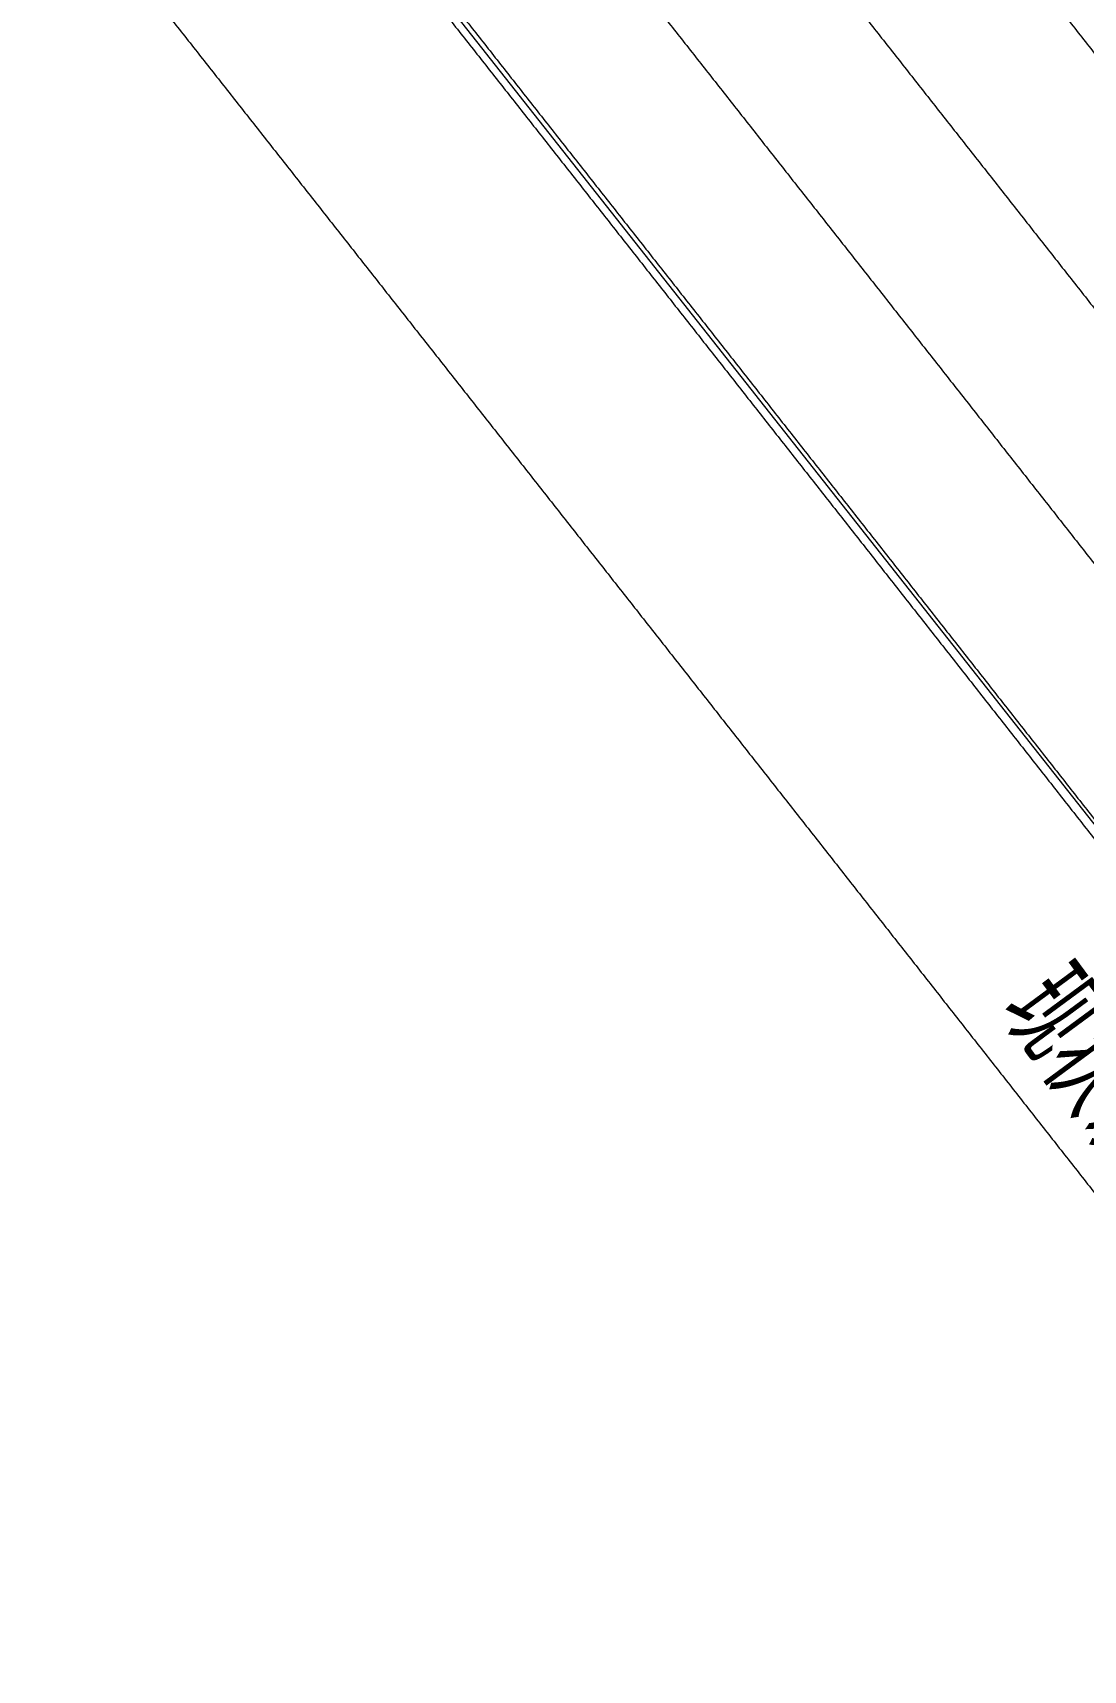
# Model space of a CAD drawing. Header units: millimetres. Extents: x 523446 to 528898, y 388189 to 392165.
# Drawn here: x 524399 to 524420.63, y 390439.02 to 390472.74 of the extents above; entities that cross this region are included whole.
import ezdxf
from ezdxf.enums import TextEntityAlignment as Align

# ---------------------------------------------------------------- set-up
doc = ezdxf.new("R2010")
doc.units = ezdxf.units.MM
for name, pattern in [('ACAD_ISO03W100', [30, 12, -18]), ('ACAD_ISO04W100', [30, 24, -3, 0, -3]), ('白色虚线3米', [6, 3, -3])]:
    doc.linetypes.add(name, pattern=pattern)
doc.layers.add('0-现状交通设施2018', color=7, linetype='Continuous', lineweight=0)
doc.layers.add('000-scy-车道标线(实)', color=7, linetype='Continuous', lineweight=40)
for name, color, linetype in [('000', 7, 'Continuous'), ('000-scy-护栏', 160, 'ACAD_ISO03W100'), ('000-scy-道路标线', 122, '白色虚线3米'), ('MEDS道路平面中线-GSS', 7, 'Continuous'), ('侧分带与渠化岛', 3, 'Continuous'), ('车行道边线', 5, 'ACAD_ISO04W100')]:
    doc.layers.add(name, color=color, linetype=linetype)
doc.styles.add('HZTXT_S', font='TXT_S.shx', dxfattribs={"width": 0.75, "bigfont": 'HZTXT.shx'})

msp = doc.modelspace()

# ---------------------------------------------------------------- hatches: boundary and pattern name
at = {"layer": '000', "linetype": 'ByBlock', "lineweight": 0}
h = msp.add_hatch(dxfattribs=at)
h.set_pattern_fill('ANSI37', color=2, scale=0.8, angle=30, style=0)
h.set_pattern_definition([(74.99999999999999, (0, 0), (-2.453451598774233, 0.6574003745604032), []), (165, (0, 0), (-0.6574003745604032, -2.453451598774233), [])])
edge = h.paths.add_edge_path()
edge.add_line((524410.16344085, 390513.1965274177), (524422.9722950036, 390522.1693150784))
edge.add_arc((524425.7360311003, 390524.6444883677), 3.710083560267057, 221.8472939745364, 337.2918521172612)
edge.add_line((524429.1585208606, 390523.2122579865), (524464.2920557925, 390478.1301153658))
edge.add_line((524464.2920557925, 390478.1301153658), (524446.9652448206, 390465.8066250968))
edge.add_line((524446.9652448206, 390465.8066250968), (524408.9315511868, 390514.7828390793))
edge.add_line((524408.9315511868, 390514.7828390793), (524410.16344085, 390513.1965274177))

# ---------------------------------------------------------------- linework, layer by layer
at = {"layer": '000-scy-护栏', "linetype": 'ByBlock', "lineweight": 0, "ltscale": 0.2}
msp.add_lwpolyline([(524376.3228445833, 390512.8858632125), (524438.1454348824, 390434.5200474435)], dxfattribs=at)
at = {"layer": '000-scy-车道标线(实)', "color": 4, "linetype": 'ByBlock', "lineweight": 0, "ltscale": 0.5}
for points in [[(524423.5195070446, 390479.450401268, 1.14778183803e-05), (524424.103472972, 390478.7083406779, 1.14046679627e-05), (524424.6874055676, 390477.966252564, 1.13318637528e-05), (524425.2713050504, 390477.2241370938, 1.12587895905e-05), (524425.8551716316, 390476.4819944428, 1.11861791698e-05), (524426.4390055297, 390475.7398247785, 1.11134163703e-05), (524427.0228069584, 390474.9976282748, 1.10404184698e-05), (524427.6065761314, 390474.255405105, 1.09675381602e-05)], [(524419.797802486, 390478.9241506321, 1.16231919216e-05), (524420.3817416661, 390478.1822650889, 1.15505051293e-05), (524420.9656476825, 390477.4403509306, 1.14778183792e-05), (524421.5495207445, 390476.6984083357, 1.14046679629e-05), (524422.1333610647, 390475.9564374788, 1.13318637526e-05), (524422.7171688646, 390475.2144385233, 1.12587895901e-05), (524423.3009443525, 390474.4724116484, 1.11861791695e-05), (524423.8846877504, 390473.7303570176, 1.11134163701e-05), (524424.4683992695, 390472.9882748071, 1.10404184697e-05), (524425.0520791224, 390472.2461651913, 1.0967538161e-05), (524425.6357275272, 390471.5040283381, 1.0894540283e-05), (524426.2193446985, 390470.7618644193, 1.08218123971e-05), (524426.8029308527, 390470.0196736045, 1.07489321489e-05), (524427.3864862027, 390469.2774560685, 1.06759343076e-05)], [(524403.1618276068, 390479.0363482895, 1.24248731609e-05), (524403.7457435647, 390478.2952992315, 1.23521860265e-05), (524404.329626376, 390477.5542167013, 1.22792289919e-05), (524404.9134762308, 390476.8131009011, 1.22065419241e-05), (524405.4972933638, 390476.0719519759, 1.2133508678e-05), (524406.0810779661, 390475.3307701262, 1.20606280032e-05), (524406.6648302764, 390474.5895554933, 1.19876710882e-05), (524407.2485504936, 390473.8483082679, 1.19148667176e-05), (524407.8322388364, 390473.107028616, 1.18419861018e-05), (524408.4158955239, 390472.3657167031, 1.1768953018e-05), (524408.9995207569, 390471.6243727172, 1.16963424093e-05), (524409.583114774, 390470.8829968001, 1.16231919217e-05), (524410.1666777572, 390470.1415891639, 1.15505051292e-05), (524410.7502099506, 390469.4001499417, 1.14778183791e-05), (524411.3337115555, 390468.6586793218, 1.14046679627e-05), (524411.9171827787, 390467.9171774862, 1.13318637536e-05), (524412.5006238496, 390467.1756445864, 1.12587895896e-05), (524413.0840349677, 390466.4340808127, 1.11861791695e-05), (524413.6674163659, 390465.6924863131, 1.11134163705e-05), (524414.2507682528, 390464.9508612673, 1.10404184687e-05), (524414.8340908276, 390464.2092058651, 1.09675381631e-05), (524415.4173843223, 390463.4675202565, 1.08945402832e-05), (524416.0006489402, 390462.7258046261, 1.08218123975e-05), (524416.58388491, 390461.9840591279, 1.07489321491e-05), (524417.1670924338, 390461.2422839488, 1.06759343079e-05), (524417.7502717271, 390460.5004792585, 1.06031717406e-05), (524418.3334230136, 390459.7586452175, 1.05305200992e-05), (524418.9165465065, 390459.0167819984, 1.04574461255e-05), (524419.4996424096, 390458.2748897867, 1.03845660068e-05), (524420.0827109423, 390457.5329687466, 1.03118382354e-05), (524420.6657523324, 390456.7910190337, 1.02385704752e-05), (524421.2487667678, 390456.0490408528, 1.01658427306e-05), (524421.8317544974, 390455.3070343315, 1.00930388499e-05), (524422.4147157089, 390454.5649996747, 1.0020234991e-05), (524422.9976506352, 390453.8229370322, 9.9472372882e-06), (524423.5805594778, 390453.0808465909, 9.8744334736e-06), (524424.1634424592, 390452.3387285119, 9.801435800000001e-06), (524424.7462997887, 390451.5965829739, 9.7285142673e-06), (524425.3291316882, 390450.8544101386, 9.6559805256e-06), (524425.9119383785, 390450.1122101694, 9.5828651186e-06), (524426.4947200506, 390449.3699832676, 9.5100613946e-06), (524427.0774769476, 390448.6277295693, 9.4370637846e-06), (524427.6602092615, 390447.8854492733, 9.3641423021e-06), (524428.2429172252, 390447.1431425291, 8.541055843658738e-06), (524428.7785546404, 390446.4607440305, 8.541055843658738e-06)]]:
    msp.add_lwpolyline(points, format="xyb", dxfattribs=at)
at = {"layer": '000-scy-道路标线', "linetype": 'ByBlock', "lineweight": 0, "flags": 128}
for points in [[(524304.0173553954, 390618.4911587592, -0.000334410527527805), (524399.52457058, 390498.9870932248, -0.0242280433965046)], [(524415.492397567, 390479.1389825465, 1.18419861022e-05), (524416.076341721, 390478.3973055533, 1.17689530181e-05), (524416.6602526507, 390477.6555986995, 1.16963424089e-05), (524417.2441305808, 390476.913862145, 1.16231919212e-05), (524417.8279757114, 390476.1720960792, 1.15505051293e-05), (524418.4117882721, 390475.4303006548, 1.1477818379e-05), (524418.9955684694, 390474.688476054, 1.14046679629e-05), (524419.579316515, 390473.946622453, 1.13318637532e-05), (524420.1630326323, 390473.2047400118, 1.12587895902e-05), (524420.7467170279, 390472.4628289122, 1.11861791691e-05), (524421.3303699251, 390471.7208893148, 1.11134163705e-05), (524421.9139915359, 390470.978921396, 1.10404184695e-05), (524422.4975820692, 390470.2369253337, 1.09675381615e-05), (524423.0811417461, 390469.4949012922, 1.0894540283e-05), (524423.6646707788, 390468.7528494456, 1.08218123981e-05), (524424.2481693865, 390468.0107699604, 1.07489321491e-05), (524424.8316377797, 390467.268663014, 1.06759343074e-05), (524425.4150761733, 390466.5265287773, 1.06031717418e-05), (524425.9984847864, 390465.7843674167, 1.05305200986e-05), (524426.5818638339, 390465.0421791028, 1.04574461263e-05), (524427.1652135246, 390464.2999640169, 1.0384566007e-05), (524427.7485340774, 390463.5577223235, 1.03118382352e-05)], [(524407.4663744952, 390478.824371756, 1.22065419235e-05), (524408.0502904105, 390478.0830974404, 1.2133508678e-05), (524408.6341732054, 390477.3417909364, 1.20606280028e-05), (524409.2180231138, 390476.6004523914, 1.19876710877e-05), (524409.8018403378, 390475.8590819926, 1.19148667174e-05), (524410.3856250957, 390475.117679906, 1.18419861015e-05), (524410.9693776051, 390474.3762463001, 1.17689530181e-05), (524411.5530980707, 390473.6347813579, 1.16963424086e-05), (524412.1367867249, 390472.893285229, 1.16231919212e-05), (524412.7204437569, 390472.1517581165, 1.15505051293e-05), (524413.3040694059, 390471.4102001605, 1.14778183793e-05), (524413.887663875, 390470.668611547, 1.14046679628e-05), (524414.4712273718, 390469.9269924567, 1.13318637544e-05), (524415.0547601249, 390469.1853430433, 1.12587895895e-05), (524415.6382623353, 390468.4436634945, 1.11861791684e-05), (524416.2217342329, 390467.7019539627, 1.11134163702e-05), (524416.8051760277, 390466.960214626, 1.1040418468e-05), (524417.3885879217, 390466.2184456704, 1.09675381625e-05), (524417.9719701437, 390465.4766472514, 1.08945402831e-05), (524418.5553228996, 390464.7348195492, 1.08218123978e-05), (524419.1386464153, 390463.9929627221, 1.07489321492e-05), (524419.7219408954, 390463.2510769539, 1.06759343081e-05), (524420.3052065553, 390462.5091624152, 1.06031717407e-05), (524420.888443617, 390461.7672192678, 1.05305200994e-05), (524421.4716522945, 390461.0252476844, 1.04574461257e-05), (524422.0548327935, 390460.2832478479, 1.03845660072e-05), (524422.6379853329, 390459.5412199233, 1.03118382355e-05), (524423.2211101373, 390458.7991640706, 1.02385704754e-05), (524423.804207401, 390458.0570804861, 1.01658427304e-05), (524424.3872773657, 390457.3149693082, 1.00930388504e-05), (524424.9703202251, 390456.5728307329, 1.00202349906e-05), (524425.553336208, 390455.8306649153, 9.9472372891e-06), (524426.1363255185, 390455.0884720404, 9.8744334738e-06), (524426.719288379, 390454.3462522689, 9.8014357995e-06), (524427.3022249985, 390453.60400578, 9.7285142669e-06), (524427.8851355985, 390452.861732736, 9.6559805256e-06), (524428.4680203989, 390452.1194333023, 9.5828651186e-06)], [(524411.7712159351, 390478.6113493101, 1.19876710879e-05), (524412.355130166, 390477.8698557375, 1.19148667172e-05), (524412.9390113393, 390477.1283312162, 1.18419861019e-05), (524413.5228596708, 390476.3867759168, 1.17689530181e-05), (524414.1066753685, 390475.6451900187, 1.16963424087e-05), (524414.6904586605, 390474.9035736773, 1.16231919217e-05), (524415.2742097416, 390474.1619270885, 1.15505051293e-05), (524415.8579288464, 390473.4202503982, 1.14778183791e-05), (524416.4416161797, 390472.678543791, 1.14046679628e-05), (524417.0252719508, 390471.9368074455, 1.13318637538e-05), (524417.6088963856, 390471.1950415186, 1.12587895903e-05), (524418.1924896889, 390470.4532461943, 1.11861791688e-05), (524418.7760520859, 390469.7114216299, 1.11134163703e-05), (524419.3595837887, 390468.9695680023, 1.10404184688e-05), (524419.9430850025, 390468.2276854933, 1.0967538162e-05), (524420.5265559516, 390467.4857742632, 1.08945402831e-05), (524421.1099968457, 390466.7438344891, 1.08218123978e-05), (524421.6934079076, 390466.0018663329, 1.07489321498e-05), (524422.276789344, 390465.2598699757, 1.06759343078e-05), (524422.8601413707, 390464.5178455881, 1.06031717413e-05), (524423.4434642079, 390463.7757933342, 1.05305200987e-05), (524424.0267580703, 390463.0337133859, 1.0457446126e-05), (524424.6100231652, 390462.2916059246, 1.03845660071e-05), (524425.1932597111, 390461.5494711156, 1.03118382355e-05), (524425.7764679305, 390460.8073091221, 1.02385704752e-05), (524426.3596480225, 390460.0651201348, 1.01658427302e-05), (524426.9428002224, 390459.3229042993, 1.00930388509e-05), (524427.5259247298, 390458.5806618054, 1.00202349905e-05), (524428.1090217697, 390457.8383928128, 9.9472372888e-06)]]:
    msp.add_lwpolyline(points, format="xyb", dxfattribs=at)
at = {"layer": 'MEDS道路平面中线-GSS', "color": 6, "linetype": 'ByBlock', "lineweight": 0}
msp.add_lwpolyline([(524512.562043583, 390371.435705266, 1.171e-06), (524511.610676506, 390372.653625804, 1.366e-06), (524510.659302774, 390373.871541144, 1.561e-06), (524509.707921437, 390375.089450542, 1.756e-06), (524508.756531545, 390376.307353258, 1.951e-06)], format="xyb", dxfattribs=at)
at = {"layer": '侧分带与渠化岛', "color": 3, "linetype": 'Continuous', "lineweight": 0, "flags": 128}
msp.add_lwpolyline([(524440.2744599213, 390470.2760313394, -1.01180200843017e-06), (524440.5067917416, 390469.9803256334, -2.523327213313173e-06), (524441.0903491597, 390469.2375321393, -2.505058748421891e-06), (524441.6738759747, 390468.4947160913, -2.486809321915299e-06), (524442.2573724044, 390467.7518776579, -2.468559899165764e-06), (524442.8408386651, 390467.0090170102, -2.450377982869978e-06), (524443.4242749724, 390466.2661343195, -2.43208009507514e-06), (524444.0076815415, 390465.523229757, -2.41394665805354e-06), (524444.591058589, 390464.7803034939, -2.395745723873859e-06), (524445.17440633, 390464.0373557014, -2.377515348057262e-06), (524445.7577249795, 390463.294386552, -2.359236498423757e-06), (524446.3410147555, 390462.5513962147, -2.341103082258308e-06), (524446.924275872, 390461.8083848617, -2.322872714104898e-06), (524447.507508545, 390461.0653526647, -2.304604294363407e-06), (524448.0907129908, 390460.3222997938, -2.28644143992486e-06), (524448.6738894255, 390459.5792264204, -2.268211079467508e-06), (524449.2570380649, 390458.8361327155, -2.24998072129275e-06), (524449.8401591239, 390458.093018851, -2.231779829741337e-06), (524450.4232528202, 390457.3498849957, -2.213568499068795e-06), (524451.0063193673, 390456.6067313236, -2.195270637965121e-06), (524451.5893589836, 390455.8635580032, -2.177107800469945e-06), (524452.1723718843, 390455.1203652058, -2.158858435875736e-06), (524452.7553582846, 390454.3771531032, -2.140628093168174e-06), (524453.3383184012, 390453.6339218659, -2.122416771095489e-06), (524453.9212524501, 390452.8906716645, -2.104186433362138e-06), (524454.5041606473, 390452.1474026698, -2.085975113862071e-06), (524455.087043209, 390451.4041150525, -2.067812294449645e-06)], format="xyb", dxfattribs=at)
at = {"layer": '车行道边线', "color": 5, "linetype": 'Continuous', "lineweight": 0, "flags": 128}
for points in [[(524402.9654740379, 390478.8816054803, 1.242467952382377e-05), (524403.549382248, 390478.1405662543, 1.235191609614698e-05), (524404.1332573635, 390477.3994934906, 1.227915271406678e-05), (524404.7170995744, 390476.6583873911, 1.220627198708467e-05), (524405.3009091016, 390475.9172481197, 1.21333912826372e-05), (524405.8846861544, 390475.1760758537, 1.206062800462479e-05), (524406.468430954, 390474.4348707559, 1.198774734960192e-05), (524407.0521437076, 390473.6936330068, 1.191479045846148e-05), (524407.635824631, 390472.9523627763, 1.184190985134361e-05), (524408.2194739413, 390472.2110602317, 1.176922296626932e-05), (524408.8030918576, 390471.4697255387, 1.169607245886445e-05), (524409.3866785745, 390470.7283588938, 1.162357935612747e-05), (524409.9702343388, 390469.9869604274, 1.155050513074052e-05), (524410.5537593323, 390469.2455303524, 1.147770087476253e-05), (524411.1372537873, 390468.504068817, 1.140455045015522e-05), (524411.7207179085, 390467.7625760053, 1.133174622806551e-05), (524412.3041519242, 390467.021052071, 1.125905955858402e-05), (524412.8875560422, 390466.2794971938, 1.118598541073949e-05), (524413.470930469, 390465.5379115553, 1.111310504089785e-05), (524414.0542754282, 390464.7962953151, 1.104049467223175e-05), (524414.6375911421, 390464.0546486349, 1.096734437958775e-05), (524415.2208778017, 390463.312971716, 1.089461647876427e-05), (524415.8041356432, 390462.5712647014, 1.082181239749344e-05), (524416.387364875, 390461.8295277711, 1.074893214886281e-05), (524416.9705657072, 390461.0877611017, 1.067605193087426e-05), (524417.5537383569, 390460.345964861, 1.060305410468465e-05), (524418.1368830386, 390459.604139221, 1.053036775367761e-05), (524418.7199999735, 390458.8622843437, 1.045736995838578e-05), (524419.303089367, 390458.1204004131, 1.038464217082572e-05), (524419.8861514437, 390457.378487587, 1.031149207556589e-05), (524420.4691864001, 390456.6365460599, 1.023884047652148e-05), (524421.0521944785, 390455.894575968, 1.016603658082734e-05), (524421.6351758753, 390455.1525775056, 1.009330885576341e-05), (524422.218130812, 390454.4105508352, 1.002023499256582e-05), (524422.8010594903, 390453.6684961451, 9.947237288739496e-06), (524423.3839621391, 390452.9264135875, 9.87423959779211e-06), (524423.9668389701, 390452.1843033382, 9.801511931339588e-06), (524424.5496902065, 390451.4421655572, 9.728320381674421e-06), (524425.1325160401, 390450.7000004449, 9.655786633893278e-06), (524425.7153167211, 390449.9578081275, 9.582982895508359e-06), (524426.2980924353, 390449.2155888127, 9.510061393427486e-06), (524426.8808434076, 390448.4733426594, 9.436945992853282e-06), (524427.4635698453, 390447.7310698477, 9.364412329056881e-06), (524428.0462719861, 390446.9887705198, 9.29149085548083e-06), (524428.6289500226, 390446.2464448752, 4.280433430704295e-06)], [(524397.6796042938, 390478.3186205513, 1.264362719380956e-05), (524398.2634714531, 390477.5778626233, 1.257059374273822e-05), (524398.8473056582, 390476.837069668, 1.249802387760592e-05), (524399.4311071638, 390476.0962418061, 1.242467952511118e-05), (524400.0148761311, 390475.355379275, 1.235191609517326e-05), (524400.5986128288, 390474.6144821777, 1.227915271460154e-05), (524401.1823174414, 390473.8735507222, 1.220627198819594e-05), (524401.7659901913, 390473.1325850707, 1.213339128221958e-05), (524402.3496312859, 390472.3915854018, 1.206062800460209e-05), (524402.9332409485, 390471.6505518762, 1.198774735032478e-05), (524403.5168193843, 390470.909484676, 1.191479045843343e-05), (524404.1003668089, 390470.168383971, 1.184190985123606e-05), (524404.6838834407, 390469.427249927, 1.176922296566229e-05), (524405.267369499, 390468.6860827091, 1.169607245852683e-05), (524405.8508251745, 390467.9448825183, 1.1623579356883e-05), (524406.4342507203, 390467.2036494763, 1.155050513129138e-05), (524407.0176463114, 390466.4623838051, 1.147770087525547e-05), (524407.6010121837, 390465.7210856476, 1.140455045052013e-05), (524408.1843485396, 390464.9797551907, 1.133174622814388e-05), (524408.7676556102, 390464.2383925838, 1.125905955912396e-05), (524409.3509336021, 390463.4969980086, 1.118598541132672e-05), (524409.9341827193, 390462.7555716489, 1.111310504135015e-05), (524410.5174031876, 390462.0141136615, 1.104049467131127e-05), (524411.1005952307, 390461.272624206, 1.096734438023105e-05), (524411.6837590345, 390460.5311034901, 1.08946164789317e-05), (524412.2668948395, 390459.7895516507, 1.082181239777821e-05), (524412.8500028526, 390459.0479688696, 1.074893214872213e-05), (524413.4330832831, 390458.3063553241, 1.067605193141929e-05), (524414.0161363482, 390457.5647111818, 1.060305410435411e-05), (524414.599162262, 390456.8230366145, 1.053036775412894e-05), (524415.1821612477, 390456.081331782, 1.04573699580475e-05), (524415.7651335075, 390455.3395968714, 1.038464216983518e-05), (524416.3480792688, 390454.5978320373, 1.031149207590399e-05), (524416.9309987237, 390453.8560374792, 1.023884047659093e-05), (524417.5138921204, 390453.1142133255, 1.016603658009163e-05), (524418.0967596511, 390452.372359776, 1.009330885530541e-05), (524418.6796015385, 390451.6304769908, 1.002023499230876e-05), (524419.2624179812, 390450.888565162, 9.94723728829485e-06), (524419.8452092113, 390450.1466244379, 9.87423959716071e-06), (524420.4279754395, 390449.4046549951, 9.801511931859312e-06), (524421.0107168908, 390448.6626569909, 9.728320381314174e-06), (524421.5934337513, 390447.9206306326, 9.65578663261047e-06), (524422.1761262793, 390447.1785760362, 9.582982894926735e-06), (524422.758794654, 390446.4364934174, 9.510061393419659e-06), (524423.3414391023, 390445.6943829326, 9.436945993073913e-06), (524423.9240598292, 390444.9522447639, 9.364412328758704e-06), (524424.5066570779, 390444.2100790468, 9.291490856256226e-06), (524425.0892310357, 390443.4678859875, 9.218417179010431e-06), (524425.6717819177, 390442.7256657555, 9.145765759887042e-06), (524426.2543099652, 390441.983418489, 9.07284431746795e-06), (524426.8368153671, 390441.2411443912, 5.722905597441372e-06), (524427.2071875423, 390440.7691456014, 5.722905597441372e-06)]]:
    msp.add_lwpolyline(points, format="xyb", dxfattribs=at)

# ---------------------------------------------------------------- texts
at = {"layer": '0-现状交通设施2018', "linetype": 'ByBlock', "lineweight": 0, "style": 'HZTXT_S', "width": 0.7}
msp.add_text('现状诱导屏', height=2, rotation=306.4065165545013, dxfattribs=at).set_placement((524423.7294517269, 390447.5064952864), align=Align.MIDDLE_RIGHT)

doc.saveas('drawing.dxf')
